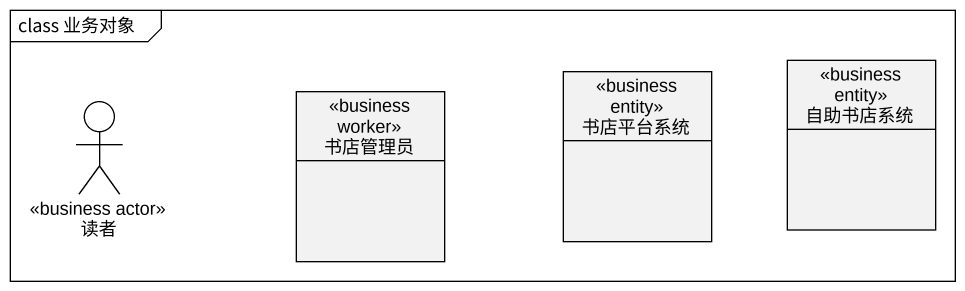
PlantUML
@startuml
mainframe class 业务对象
allowmixing
hide circle
hide empty members
class 书店管理员 <<business worker>>
class 书店平台系统 <<business entity>>
class 自助书店系统 <<business entity>>
actor 读者 <<business actor>>
@enduml
